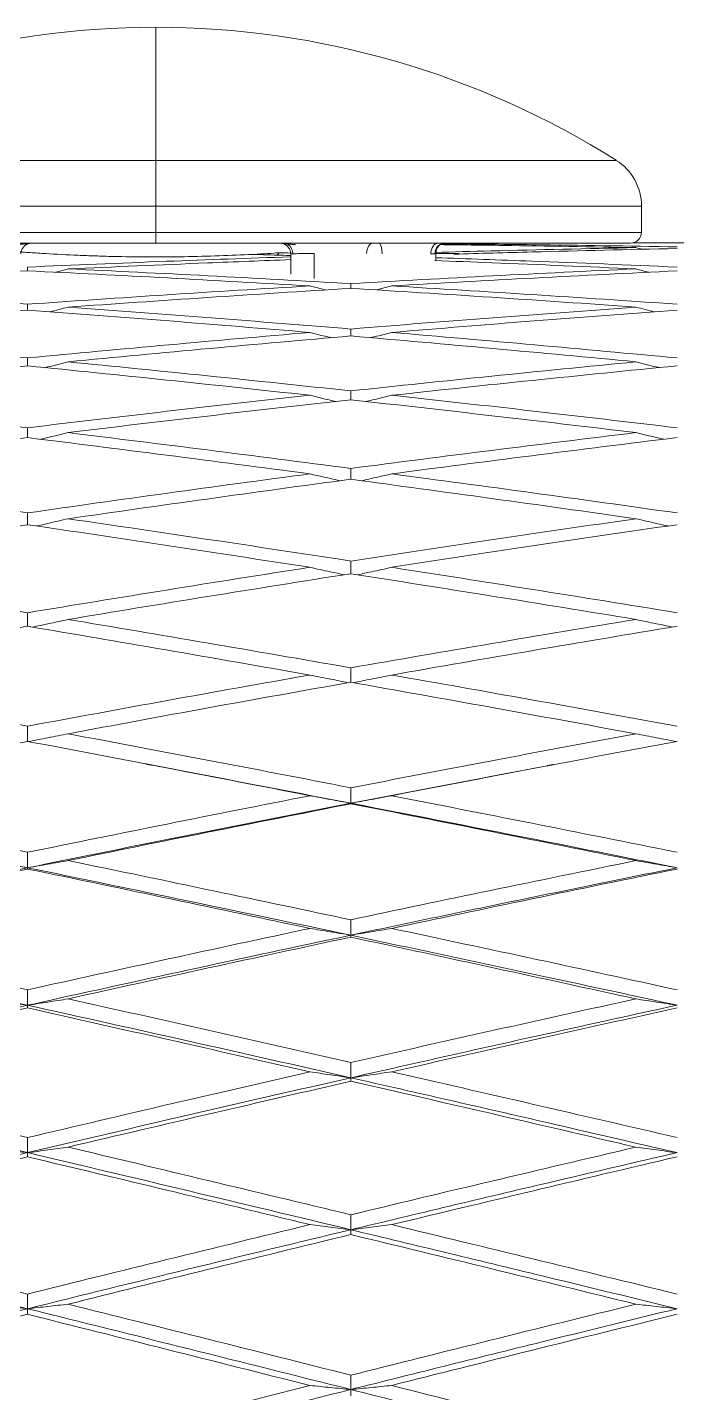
# Model space of a CAD drawing. Extents: x 4138 to 4928, y 0 to 579.
# Drawn here: x 4632.77 to 4638.78, y 207.39 to 220.04 of the extents above; entities that cross this region are included whole.
import ezdxf

# ---------------------------------------------------------------- set-up
doc = ezdxf.new("R2010")
doc.units = 0
doc.header["$LTSCALE"] = 10
doc.header["$MEASUREMENT"] = 0
doc.layers.add('1', color=7, linetype='CONTINUOUS')

msp = doc.modelspace()

# ---------------------------------------------------------------- linework, layer by layer
at = {"layer": '1', "color": 7, "linetype": 'Continuous', "lineweight": 13}
for p, q in [((4633.958, 218.806), (4633.958, 220.039)), ((4633.928, 218.806), (4629.691, 218.806)), ((4633.928, 218.806), (4633.958, 218.806)), ((4638.224, 218.806), (4633.958, 218.806)), ((4633.958, 218.383), (4633.958, 218.806)), ((4633.926, 218.383), (4629.458, 218.383)), ((4633.926, 218.383), (4633.958, 218.383)), ((4633.958, 218.383), (4638.458, 218.383)), ((4633.958, 218.383), (4633.958, 218.139)), ((4629.458, 218.139), (4633.937, 218.139)), ((4633.958, 218.139), (4633.937, 218.139)), ((4633.958, 218.139), (4633.958, 218.039)), ((4633.958, 218.139), (4638.458, 218.139)), ((4636.505, 217.939), (4636.543, 217.939)), ((4636.552, 217.942), (4636.768, 217.942))]:
    msp.add_line(p, q, dxfattribs=at)
at = {"layer": '1', "color": 7, "linetype": 'Continuous', "lineweight": 18}
for p, q in [((4638.458, 218.139), (4638.458, 218.383)), ((4633.937, 218.039), (4629.558, 218.039)), ((4633.937, 218.039), (4633.958, 218.039)), ((4633.958, 218.039), (4638.358, 218.039)), ((4639.953, 218.041), (4638.379, 218.041))]:
    msp.add_line(p, q, dxfattribs=at)
for centre, radius, start, end in [((4633.958, 212.039), 8, 90, 122.231), ((4633.958, 212.039), 8, 57.769, 90), ((4637.958, 218.383), 0.5, 0, 57.7691), ((4638.358, 218.139), 0.1, 270, 0), ((4636.643, 217.939), 0.1, 90.0004, 180)]:
    msp.add_arc(centre, radius, start, end, dxfattribs=at)
for centre, ratio, start_param, end_param in [((4635.971, 217.939), 0.601228, 6.283166, 7.827804), ((4636.019, 217.939), 0.364403, 4.712389, 6.283164), ((4636.632, 217.939), 0.79903, 0.554212, 1.544734)]:
    msp.add_ellipse(centre, major_axis=(0, 0.1), ratio=ratio, start_param=start_param, end_param=end_param, dxfattribs=at)
at = {"layer": '1', "color": 7, "linetype": 'Continuous', "lineweight": 13}
msp.add_ellipse((4636.58, 217.939), major_axis=(0, 0.1), ratio=0.748993, start_param=0.000034, end_param=1.570796, dxfattribs=at)
at = {"layer": '1', "color": 7, "linetype": 'Continuous', "lineweight": 18}
for points, knots in [([(4632.661, 218.024), (4632.678, 218.026), (4632.709, 218.029), (4632.748, 218.033), (4632.777, 218.035), (4632.787, 218.037), (4632.789, 218.037)], [0, 0, 0, 0, 0.235974, 0.481236, 0.735879, 1, 1, 1, 1]), ([(4635.126, 218.037), (4635.129, 218.037), (4635.139, 218.035), (4635.167, 218.033), (4635.207, 218.029), (4635.238, 218.026), (4635.254, 218.024)], [0, 0, 0, 0, 0.264123, 0.518764, 0.764026, 1, 1, 1, 1]), ([(4635.17, 218.033), (4635.179, 218.029), (4635.195, 218.019), (4635.213, 217.996), (4635.224, 217.968), (4635.227, 217.949), (4635.227, 217.939)], [0, 0, 0, 0, 0.255542, 0.515212, 0.766748, 1, 1, 1, 1]), ([(4636.545, 217.953), (4636.717, 217.958), (4637.326, 217.974), (4637.951, 217.988), (4638.407, 217.997)], [0, 0, 0, 0, 0.282978, 1, 1, 1, 1]), ([(4638.407, 217.997), (4637.991, 218.005), (4637.383, 218.015), (4636.787, 218.023), (4636.594, 218.025)], [0, 0, 0, 0, 0.674167, 1, 1, 1, 1]), ([(4636.608, 218.033), (4636.885, 218.031), (4637.602, 218.023), (4638.335, 218.012), (4638.788, 218.004)], [0, 0, 0, 0, 0.390581, 1, 1, 1, 1]), ([(4634.856, 217.935), (4634.755, 217.93), (4634.651, 217.925), (4634.44, 217.918), (4634.331, 217.915), (4634.193, 217.913), (4634.165, 217.912), (4634.11, 217.912), (4634.026, 217.911), (4633.944, 217.911), (4633.778, 217.912), (4633.668, 217.913), (4633.532, 217.916), (4633.504, 217.917), (4633.45, 217.919), (4633.369, 217.921), (4633.29, 217.924), (4633.134, 217.931), (4633.034, 217.936), (4632.913, 217.943), (4632.889, 217.945), (4632.841, 217.948), (4632.818, 217.95), (4632.748, 217.954), (4632.703, 217.958), (4632.659, 217.961), (4632.658, 217.961), (4632.657, 217.961)], [0, 0, 0, 0, 0.142664, 0.142664, 0.285327, 0.285327, 0.320993, 0.320993, 0.356659, 0.427991, 0.427991, 0.570654, 0.570654, 0.60632, 0.60632, 0.641986, 0.713318, 0.713318, 0.855981, 0.855981, 0.891647, 0.891647, 0.927313, 0.927313, 0.998645, 0.998645, 1, 1, 1, 1]), ([(4632.77, 217.817), (4633.193, 217.836), (4633.993, 217.869), (4634.817, 217.899), (4635.204, 217.912)], [0, 0, 0, 0, 0.536391, 1, 1, 1, 1]), ([(4635.208, 217.886), (4634.948, 217.876), (4634.25, 217.849), (4633.569, 217.819), (4633.145, 217.8)], [0, 0, 0, 0, 0.368861, 1, 1, 1, 1]), ([(4634.796, 217.932), (4634.886, 217.936), (4634.972, 217.941), (4635.078, 217.948), (4635.101, 217.95), (4635.124, 217.951)], [0, 0, 0, 0, 0.780319, 0.780319, 1, 1, 1, 1]), ([(4635.208, 217.924), (4635.179, 217.925), (4635.061, 217.929), (4634.944, 217.932), (4634.856, 217.935)], [0, 0, 0, 0, 0.247183, 1, 1, 1, 1]), ([(4638.407, 217.8), (4637.956, 217.82), (4637.332, 217.847), (4636.718, 217.871), (4636.543, 217.877)], [0, 0, 0, 0, 0.713649, 1, 1, 1, 1]), ([(4636.552, 217.904), (4636.845, 217.894), (4637.578, 217.868), (4638.332, 217.837), (4638.788, 217.817)], [0, 0, 0, 0, 0.405525, 1, 1, 1, 1]), ([(4638.788, 217.989), (4638.334, 217.98), (4637.639, 217.963), (4636.96, 217.944), (4636.72, 217.936)], [0, 0, 0, 0, 0.643669, 1, 1, 1, 1]), ([(4635.765, 217.179), (4635.765, 217.179), (4635.765, 217.2), (4635.765, 217.222), (4635.765, 217.243)], [0, 0, 0, 0, 0.007418, 1, 1, 1, 1]), ([(4635.386, 217.211), (4635.449, 217.195), (4635.514, 217.179), (4635.578, 217.163), (4635.58, 217.162)], [0, 0, 0, 0, 0.977635, 1, 1, 1, 1]), ([(4635.951, 217.162), (4635.952, 217.163), (4636.017, 217.179), (4636.081, 217.195), (4636.144, 217.211)], [0, 0, 0, 0, 0.020057, 1, 1, 1, 1]), ([(4632.77, 216.902), (4632.77, 216.904), (4632.77, 216.929), (4632.77, 216.953), (4632.77, 216.975)], [0, 0, 0, 0, 0.114381, 1, 1, 1, 1]), ([(4632.932, 216.885), (4632.941, 216.887), (4633.012, 216.905), (4633.083, 216.923), (4633.145, 216.939)], [0, 0, 0, 0, 0.122901, 1, 1, 1, 1]), ([(4638.407, 216.939), (4638.47, 216.923), (4638.542, 216.905), (4638.615, 216.887), (4638.624, 216.885)], [0, 0, 0, 0, 0.876545, 1, 1, 1, 1]), ([(4635.386, 216.629), (4635.449, 216.614), (4635.528, 216.594), (4635.607, 216.575), (4635.624, 216.571)], [0, 0, 0, 0, 0.796695, 1, 1, 1, 1]), ([(4635.765, 216.587), (4635.765, 216.593), (4635.765, 216.62), (4635.765, 216.648), (4635.765, 216.67)], [0, 0, 0, 0, 0.196281, 1, 1, 1, 1]), ([(4635.907, 216.571), (4635.923, 216.575), (4636.002, 216.594), (4636.081, 216.614), (4636.144, 216.629)], [0, 0, 0, 0, 0.202252, 1, 1, 1, 1]), ([(4632.77, 216.237), (4632.77, 216.245), (4632.77, 216.275), (4632.77, 216.306), (4632.77, 216.328)], [0, 0, 0, 0, 0.262555, 1, 1, 1, 1]), ([(4632.89, 216.222), (4632.913, 216.227), (4632.998, 216.247), (4633.083, 216.268), (4633.145, 216.283)], [0, 0, 0, 0, 0.266678, 1, 1, 1, 1]), ([(4638.407, 216.283), (4638.47, 216.268), (4638.556, 216.247), (4638.643, 216.227), (4638.666, 216.222)], [0, 0, 0, 0, 0.733189, 1, 1, 1, 1]), ([(4635.386, 215.901), (4635.449, 215.887), (4635.542, 215.865), (4635.635, 215.844), (4635.664, 215.837)], [0, 0, 0, 0, 0.680201, 1, 1, 1, 1]), ([(4635.765, 215.851), (4635.765, 215.861), (4635.765, 215.895), (4635.765, 215.928), (4635.765, 215.951)], [0, 0, 0, 0, 0.31618, 1, 1, 1, 1]), ([(4636.144, 215.901), (4636.081, 215.887), (4635.988, 215.865), (4635.895, 215.844), (4635.866, 215.837)], [0, 0, 0, 0, 0.680923, 1, 1, 1, 1]), ([(4632.77, 215.43), (4632.77, 215.443), (4632.77, 215.479), (4632.77, 215.516), (4632.77, 215.539)], [0, 0, 0, 0, 0.361943, 1, 1, 1, 1]), ([(4633.145, 215.485), (4633.083, 215.471), (4632.985, 215.448), (4632.887, 215.426), (4632.851, 215.418)], [0, 0, 0, 0, 0.63607, 1, 1, 1, 1]), ([(4638.407, 215.485), (4638.47, 215.471), (4638.57, 215.448), (4638.67, 215.426), (4638.706, 215.418)], [0, 0, 0, 0, 0.636095, 1, 1, 1, 1]), ([(4635.765, 214.976), (4635.765, 214.991), (4635.765, 215.03), (4635.765, 215.07), (4635.765, 215.093)], [0, 0, 0, 0, 0.400545, 1, 1, 1, 1]), ([(4635.386, 215.035), (4635.449, 215.021), (4635.554, 214.998), (4635.66, 214.975), (4635.703, 214.966)], [0, 0, 0, 0, 0.597773, 1, 1, 1, 1]), ([(4636.144, 215.035), (4636.081, 215.021), (4635.976, 214.998), (4635.87, 214.975), (4635.827, 214.966)], [0, 0, 0, 0, 0.59812, 1, 1, 1, 1]), ([(4632.77, 214.489), (4632.77, 214.507), (4632.77, 214.549), (4632.77, 214.591), (4632.77, 214.614)], [0, 0, 0, 0, 0.434588, 1, 1, 1, 1]), ([(4633.145, 214.552), (4633.083, 214.538), (4632.973, 214.515), (4632.862, 214.491), (4632.813, 214.481)], [0, 0, 0, 0, 0.564613, 1, 1, 1, 1]), ([(4638.407, 214.552), (4638.47, 214.538), (4638.582, 214.515), (4638.695, 214.492), (4638.744, 214.481)], [0, 0, 0, 0, 0.564823, 1, 1, 1, 1]), ([(4635.765, 213.97), (4635.765, 213.991), (4635.765, 214.035), (4635.765, 214.08), (4635.765, 214.104)], [0, 0, 0, 0, 0.464123, 1, 1, 1, 1]), ([(4635.386, 214.037), (4635.449, 214.024), (4635.567, 214.001), (4635.685, 213.977), (4635.74, 213.966)], [0, 0, 0, 0, 0.53535, 1, 1, 1, 1]), ([(4636.144, 214.037), (4636.081, 214.024), (4635.963, 214.001), (4635.845, 213.977), (4635.79, 213.966)], [0, 0, 0, 0, 0.535466, 1, 1, 1, 1]), ([(4633.145, 213.492), (4633.083, 213.48), (4632.961, 213.456), (4632.837, 213.432), (4632.777, 213.421)], [0, 0, 0, 0, 0.509044, 1, 1, 1, 1]), ([(4638.407, 213.492), (4638.47, 213.48), (4638.594, 213.456), (4638.72, 213.432), (4638.781, 213.421)], [0, 0, 0, 0, 0.50936, 1, 1, 1, 1]), ([(4638.788, 212.251), (4638.39, 212.331), (4637.38, 212.533), (4636.373, 212.731), (4635.765, 212.849)], [0, 0, 0, 0, 0.393441, 1, 1, 1, 1]), ([(4638.788, 212.251), (4638.39, 212.17), (4637.38, 211.965), (4636.373, 211.755), (4635.765, 211.626)], [0, 0, 0, 0, 0.393441, 1, 1, 1, 1]), ([(4638.788, 210.977), (4638.39, 211.064), (4637.38, 211.283), (4636.373, 211.497), (4635.765, 211.626)], [0, 0, 0, 0, 0.393441, 1, 1, 1, 1]), ([(4638.788, 210.977), (4638.39, 210.891), (4637.38, 210.669), (4636.373, 210.443), (4635.765, 210.305)], [0, 0, 0, 0, 0.393441, 1, 1, 1, 1]), ([(4638.788, 209.611), (4638.39, 209.703), (4637.38, 209.937), (4636.373, 210.167), (4635.765, 210.305)], [0, 0, 0, 0, 0.393441, 1, 1, 1, 1]), ([(4638.788, 209.611), (4638.39, 209.519), (4637.38, 209.283), (4636.373, 209.043), (4635.765, 208.897)], [0, 0, 0, 0, 0.393441, 1, 1, 1, 1]), ([(4638.788, 208.165), (4638.39, 208.262), (4637.38, 208.508), (4636.373, 208.751), (4635.765, 208.897)], [0, 0, 0, 0, 0.393441, 1, 1, 1, 1]), ([(4638.788, 208.165), (4638.39, 208.068), (4637.38, 207.82), (4636.373, 207.569), (4635.765, 207.416)], [0, 0, 0, 0, 0.393441, 1, 1, 1, 1]), ([(4638.788, 206.652), (4638.39, 206.753), (4637.38, 207.009), (4636.373, 207.263), (4635.765, 207.416)], [0, 0, 0, 0, 0.393441, 1, 1, 1, 1])]:
    msp.add_open_spline(points, degree=3, knots=knots, dxfattribs=at)
for points, weights in [([(4632.708, 217.939), (4632.708, 218.039), (4632.808, 218.039)], [1, 0.707116165644, 1]), ([(4635.208, 217.939), (4635.208, 218.039), (4635.108, 218.039)], [1, 0.707116954426, 1])]:
    msp.add_rational_spline(points, weights, degree=2, dxfattribs=at)
for points, degree in [([(4638.407, 217.997), (4638.426, 217.992), (4638.446, 217.987), (4638.466, 217.981)], 3), ([(4635.103, 217.95), (4635.097, 217.943), (4635.09, 217.935), (4635.083, 217.928)], 3), ([(4635.103, 217.95), (4635.137, 217.949), (4635.17, 217.948), (4635.204, 217.947)], 3), ([(4635.208, 217.751), (4635.208, 217.939)], 1), ([(4636.552, 217.942), (4636.552, 217.92), (4636.552, 217.898), (4636.552, 217.876)], 3), ([(4632.77, 217.782), (4632.324, 217.761), (4631.447, 217.716), (4630.598, 217.667), (4630.182, 217.642)], 3), ([(4632.77, 217.782), (4632.77, 217.794), (4632.77, 217.805), (4632.77, 217.817)], 3), ([(4635.386, 217.642), (4634.941, 217.668), (4634.06, 217.718), (4633.197, 217.762), (4632.77, 217.782)], 3), ([(4633.145, 217.8), (4633.107, 217.789), (4633.068, 217.779), (4633.029, 217.769)], 3), ([(4633.145, 217.8), (4633.573, 217.78), (4634.437, 217.738), (4635.319, 217.69), (4635.765, 217.664)], 3), ([(4635.765, 217.664), (4636.202, 217.689), (4637.079, 217.737), (4637.963, 217.78), (4638.407, 217.8)], 3), ([(4638.788, 217.782), (4638.347, 217.761), (4637.465, 217.717), (4636.584, 217.668), (4636.144, 217.642)], 3), ([(4638.407, 217.8), (4638.446, 217.789), (4638.486, 217.779), (4638.526, 217.769)], 3), ([(4630.182, 217.642), (4630.623, 217.616), (4631.496, 217.561), (4632.349, 217.502), (4632.77, 217.473)], 3), ([(4632.77, 217.473), (4633.195, 217.503), (4634.057, 217.561), (4634.94, 217.616), (4635.386, 217.642)], 3), ([(4635.765, 217.62), (4635.315, 217.592), (4634.428, 217.536), (4633.568, 217.476), (4633.145, 217.446)], 3), ([(4635.386, 217.642), (4635.435, 217.63), (4635.483, 217.617), (4635.531, 217.605)], 3), ([(4635.765, 217.62), (4635.765, 217.634), (4635.765, 217.649), (4635.765, 217.664)], 3), ([(4638.407, 217.446), (4637.956, 217.478), (4637.065, 217.539), (4636.195, 217.594), (4635.765, 217.62)], 3), ([(4636.144, 217.642), (4636.096, 217.63), (4636.048, 217.617), (4636, 217.605)], 3), ([(4636.144, 217.642), (4636.574, 217.617), (4637.444, 217.563), (4638.337, 217.504), (4638.788, 217.473)], 3), ([(4632.77, 217.418), (4632.324, 217.385), (4631.447, 217.318), (4630.599, 217.247), (4630.182, 217.211)], 3), ([(4632.77, 217.418), (4632.77, 217.436), (4632.77, 217.455), (4632.77, 217.473)], 3), ([(4635.386, 217.211), (4634.954, 217.248), (4634.086, 217.319), (4633.21, 217.386), (4632.77, 217.418)], 3), ([(4632.978, 217.402), (4633.034, 217.417), (4633.09, 217.431), (4633.145, 217.446)], 3), ([(4633.145, 217.446), (4633.592, 217.414), (4634.474, 217.347), (4635.338, 217.278), (4635.765, 217.243)], 3), ([(4635.765, 217.243), (4636.205, 217.279), (4637.084, 217.349), (4637.966, 217.414), (4638.407, 217.446)], 3), ([(4638.788, 217.418), (4638.346, 217.386), (4637.464, 217.32), (4636.583, 217.248), (4636.144, 217.211)], 3), ([(4638.407, 217.446), (4638.463, 217.431), (4638.52, 217.417), (4638.577, 217.402)], 3), ([(4630.182, 217.211), (4630.597, 217.175), (4631.445, 217.1), (4632.323, 217.018), (4632.77, 216.975)], 3), ([(4632.77, 216.975), (4633.206, 217.017), (4634.077, 217.098), (4634.95, 217.174), (4635.386, 217.211)], 3), ([(4635.765, 217.179), (4635.328, 217.141), (4634.455, 217.064), (4633.582, 216.981), (4633.145, 216.939)], 3), ([(4638.407, 216.939), (4637.967, 216.981), (4637.087, 217.063), (4636.206, 217.141), (4635.765, 217.179)], 3), ([(4636.144, 217.211), (4636.588, 217.174), (4637.472, 217.097), (4638.35, 217.016), (4638.788, 216.975)], 3), ([(4632.77, 216.902), (4632.347, 216.86), (4631.492, 216.772), (4630.621, 216.678), (4630.182, 216.629)], 3), ([(4635.386, 216.629), (4634.937, 216.678), (4634.052, 216.772), (4633.193, 216.86), (4632.77, 216.902)], 3), ([(4633.145, 216.939), (4633.57, 216.897), (4634.431, 216.811), (4635.316, 216.718), (4635.765, 216.67)], 3), ([(4635.765, 216.67), (4636.195, 216.716), (4637.065, 216.807), (4637.956, 216.895), (4638.407, 216.939)], 3), ([(4638.788, 216.902), (4638.337, 216.858), (4637.445, 216.768), (4636.574, 216.676), (4636.144, 216.629)], 3), ([(4630.182, 216.629), (4630.601, 216.582), (4631.451, 216.486), (4632.326, 216.382), (4632.77, 216.328)], 3), ([(4632.77, 216.328), (4633.194, 216.38), (4634.054, 216.481), (4634.938, 216.58), (4635.386, 216.629)], 3), ([(4636.144, 216.629), (4636.577, 216.582), (4637.45, 216.485), (4638.339, 216.381), (4638.788, 216.328)], 3), ([(4635.765, 216.587), (4635.315, 216.538), (4634.429, 216.437), (4633.569, 216.335), (4633.145, 216.283)], 3), ([(4638.407, 216.283), (4637.957, 216.337), (4637.068, 216.441), (4636.196, 216.54), (4635.765, 216.587)], 3), ([(4632.77, 216.237), (4632.33, 216.182), (4631.458, 216.072), (4630.604, 215.958), (4630.182, 215.901)], 3), ([(4635.386, 215.901), (4634.937, 215.961), (4634.052, 216.076), (4633.193, 216.184), (4632.77, 216.237)], 3), ([(4633.145, 216.283), (4633.57, 216.231), (4634.43, 216.124), (4635.316, 216.01), (4635.765, 215.951)], 3), ([(4635.765, 215.951), (4636.195, 216.008), (4637.066, 216.119), (4637.956, 216.229), (4638.407, 216.283)], 3), ([(4638.788, 216.237), (4638.332, 216.181), (4637.434, 216.07), (4636.569, 215.957), (4636.144, 215.901)], 3), ([(4630.182, 215.901), (4630.601, 215.844), (4631.452, 215.727), (4632.327, 215.603), (4632.77, 215.539)], 3), ([(4632.77, 215.539), (4633.197, 215.601), (4634.06, 215.723), (4634.941, 215.842), (4635.386, 215.901)], 3), ([(4635.765, 215.851), (4635.313, 215.79), (4634.425, 215.668), (4633.567, 215.546), (4633.145, 215.485)], 3), ([(4638.407, 215.485), (4637.953, 215.55), (4637.06, 215.675), (4636.192, 215.793), (4635.765, 215.851)], 3), ([(4636.144, 215.901), (4636.572, 215.844), (4637.442, 215.727), (4638.335, 215.603), (4638.788, 215.539)], 3), ([(4633.145, 215.485), (4633.571, 215.423), (4634.434, 215.296), (4635.318, 215.162), (4635.765, 215.093)], 3), ([(4635.765, 215.093), (4636.192, 215.159), (4637.059, 215.29), (4637.953, 215.42), (4638.407, 215.485)], 3), ([(4632.77, 215.43), (4632.322, 215.364), (4631.443, 215.232), (4630.597, 215.1), (4630.182, 215.035)], 3), ([(4635.386, 215.035), (4634.939, 215.104), (4634.055, 215.239), (4633.195, 215.368), (4632.77, 215.43)], 3), ([(4638.788, 215.43), (4638.335, 215.365), (4637.441, 215.233), (4636.572, 215.101), (4636.144, 215.035)], 3), ([(4630.182, 215.035), (4630.597, 214.969), (4631.444, 214.833), (4632.323, 214.689), (4632.77, 214.614)], 3), ([(4632.77, 214.614), (4633.193, 214.684), (4634.051, 214.825), (4634.937, 214.965), (4635.386, 215.035)], 3), ([(4635.765, 214.976), (4635.315, 214.905), (4634.429, 214.764), (4633.569, 214.623), (4633.145, 214.552)], 3), ([(4638.407, 214.552), (4637.956, 214.626), (4637.065, 214.771), (4636.195, 214.908), (4635.765, 214.976)], 3), ([(4636.144, 215.035), (4636.575, 214.968), (4637.447, 214.831), (4638.338, 214.688), (4638.788, 214.614)], 3), ([(4632.77, 214.489), (4632.324, 214.413), (4631.446, 214.263), (4630.598, 214.112), (4630.182, 214.037)], 3), ([(4635.386, 214.037), (4634.933, 214.117), (4634.044, 214.272), (4633.189, 214.418), (4632.77, 214.489)], 3), ([(4633.145, 214.552), (4633.564, 214.482), (4634.419, 214.337), (4635.31, 214.183), (4635.765, 214.104)], 3), ([(4635.765, 214.104), (4636.196, 214.179), (4637.068, 214.329), (4637.957, 214.478), (4638.407, 214.552)], 3), ([(4638.788, 214.489), (4638.339, 214.414), (4637.449, 214.265), (4636.576, 214.113), (4636.144, 214.037)], 3), ([(4630.182, 214.037), (4630.601, 213.962), (4631.453, 213.807), (4632.327, 213.645), (4632.77, 213.563)], 3), ([(4632.77, 213.563), (4633.197, 213.642), (4634.059, 213.801), (4634.941, 213.959), (4635.386, 214.037)], 3), ([(4635.765, 213.97), (4635.32, 213.891), (4634.438, 213.733), (4633.573, 213.573), (4633.145, 213.492)], 3), ([(4638.407, 213.492), (4637.949, 213.577), (4637.051, 213.741), (4636.188, 213.895), (4635.765, 213.97)], 3), ([(4636.144, 214.037), (4636.566, 213.963), (4637.43, 213.81), (4638.329, 213.647), (4638.788, 213.563)], 3), ([(4632.77, 213.419), (4632.77, 213.443), (4632.77, 213.491), (4632.77, 213.539), (4632.77, 213.563)], 3), ([(4633.145, 213.492), (4633.568, 213.413), (4634.428, 213.251), (4635.315, 213.08), (4635.765, 212.992)], 3), ([(4635.765, 212.992), (4636.195, 213.076), (4637.065, 213.243), (4637.956, 213.409), (4638.407, 213.492)], 3), ([(4632.77, 213.422), (4632.328, 213.338), (4631.455, 213.171), (4630.603, 213.003), (4630.182, 212.919)], 3), ([(4635.386, 212.919), (4634.939, 213.006), (4634.055, 213.178), (4633.194, 213.342), (4632.77, 213.422)], 3), ([(4638.788, 213.422), (4638.339, 213.338), (4637.448, 213.171), (4636.576, 213.003), (4636.144, 212.919)], 3), ([(4633.923, 213.202), (4633.86, 213.214)], 1), ([(4635.765, 212.849), (4635.149, 212.968), (4634.535, 213.086), (4633.923, 213.202)], 3), ([(4637.585, 213.196), (4636.977, 213.082), (4636.37, 212.966), (4635.765, 212.849)], 3), ([(4637.644, 213.207), (4637.584, 213.196)], 1), ([(4635.765, 212.849), (4635.765, 212.873), (4635.765, 212.921), (4635.765, 212.968), (4635.765, 212.992)], 3), ([(4632.77, 212.251), (4631.778, 212.454), (4630.791, 212.654), (4629.811, 212.849)], 3), ([(4630.182, 212.919), (4630.633, 212.829), (4631.515, 212.651), (4632.358, 212.479), (4632.77, 212.394)], 3), ([(4632.77, 212.394), (4633.195, 212.481), (4634.056, 212.656), (4634.939, 212.831), (4635.386, 212.919)], 3), ([(4635.765, 212.849), (4634.762, 212.654), (4633.763, 212.454), (4632.77, 212.251)], 3), ([(4635.765, 212.844), (4635.317, 212.756), (4634.432, 212.58), (4633.571, 212.405), (4633.145, 212.317)], 3), ([(4635.386, 212.919), (4635.449, 212.907), (4635.575, 212.884), (4635.702, 212.86), (4635.765, 212.849)], 3), ([(4636.144, 212.919), (4636.081, 212.907), (4635.955, 212.884), (4635.828, 212.86), (4635.765, 212.849)], 3), ([(4635.765, 212.849), (4635.765, 212.848), (4635.765, 212.847), (4635.765, 212.845), (4635.765, 212.844)], 3), ([(4638.407, 212.317), (4637.955, 212.409), (4637.063, 212.588), (4636.194, 212.76), (4635.765, 212.844)], 3), ([(4636.144, 212.919), (4636.571, 212.835), (4637.438, 212.665), (4638.333, 212.486), (4638.788, 212.394)], 3), ([(4632.395, 212.317), (4632.458, 212.306), (4632.582, 212.284), (4632.707, 212.262), (4632.77, 212.251)], 3), ([(4632.77, 212.251), (4632.77, 212.274), (4632.77, 212.322), (4632.77, 212.37), (4632.77, 212.394)], 3), ([(4632.77, 212.251), (4632.833, 212.262), (4632.958, 212.284), (4633.083, 212.306), (4633.145, 212.317)], 3), ([(4633.145, 212.317), (4633.607, 212.222), (4634.506, 212.035), (4635.354, 211.856), (4635.765, 211.769)], 3), ([(4635.765, 211.769), (4636.189, 211.859), (4637.053, 212.04), (4637.95, 212.224), (4638.407, 212.317)], 3), ([(4638.407, 212.317), (4638.47, 212.306), (4638.597, 212.284), (4638.724, 212.262), (4638.788, 212.251)], 3), ([(4632.77, 212.251), (4631.778, 212.047), (4630.791, 211.839), (4629.811, 211.626)], 3), ([(4632.77, 212.239), (4632.326, 212.147), (4631.451, 211.963), (4630.6, 211.78), (4630.182, 211.689)], 3), ([(4632.77, 212.239), (4632.77, 212.241), (4632.77, 212.245), (4632.77, 212.249), (4632.77, 212.251)], 3), ([(4635.765, 211.626), (4634.762, 211.839), (4633.763, 212.047), (4632.77, 212.251)], 3), ([(4635.386, 211.689), (4634.971, 211.777), (4634.119, 211.958), (4633.226, 212.145), (4632.77, 212.239)], 3), ([(4638.788, 212.239), (4638.332, 212.147), (4637.436, 211.962), (4636.569, 211.779), (4636.144, 211.689)], 3), ([(4630.182, 211.689), (4630.616, 211.594), (4631.482, 211.405), (4632.342, 211.215), (4632.77, 211.12)], 3), ([(4632.77, 211.12), (4633.203, 211.216), (4634.071, 211.407), (4634.947, 211.595), (4635.386, 211.689)], 3), ([(4635.386, 211.689), (4635.449, 211.678), (4635.575, 211.658), (4635.702, 211.637), (4635.765, 211.626)], 3), ([(4635.765, 211.626), (4635.765, 211.65), (4635.765, 211.698), (4635.765, 211.745), (4635.765, 211.769)], 3), ([(4635.765, 211.626), (4635.828, 211.637), (4635.955, 211.658), (4636.081, 211.678), (4636.144, 211.689)], 3), ([(4636.144, 211.689), (4636.598, 211.592), (4637.493, 211.401), (4638.361, 211.213), (4638.788, 211.119)], 3), ([(4632.77, 210.977), (4631.778, 211.198), (4630.791, 211.414), (4629.811, 211.626)], 3), ([(4635.765, 211.626), (4634.762, 211.414), (4633.763, 211.198), (4632.77, 210.977)], 3), ([(4635.765, 211.608), (4635.32, 211.513), (4634.439, 211.322), (4633.574, 211.132), (4633.145, 211.036)], 3), ([(4635.765, 211.608), (4635.765, 211.611), (4635.765, 211.617), (4635.765, 211.623), (4635.765, 211.626)], 3), ([(4638.407, 211.036), (4637.975, 211.131), (4637.102, 211.321), (4636.213, 211.512), (4635.765, 211.608)], 3), ([(4632.77, 211.12), (4632.77, 211.096), (4632.77, 211.048), (4632.77, 211.001), (4632.77, 210.977)], 3), ([(4632.77, 210.977), (4631.778, 210.757), (4630.791, 210.533), (4629.811, 210.305)], 3), ([(4632.77, 210.952), (4632.338, 210.855), (4631.474, 210.659), (4630.612, 210.46), (4630.182, 210.36)], 3), ([(4632.77, 210.977), (4632.707, 210.987), (4632.582, 211.007), (4632.458, 211.026), (4632.395, 211.036)], 3), ([(4632.77, 210.977), (4632.833, 210.987), (4632.958, 211.007), (4633.083, 211.026), (4633.145, 211.036)], 3), ([(4632.77, 210.952), (4632.77, 210.956), (4632.77, 210.965), (4632.77, 210.973), (4632.77, 210.977)], 3), ([(4635.765, 210.305), (4634.762, 210.533), (4633.763, 210.757), (4632.77, 210.977)], 3), ([(4635.386, 210.36), (4634.947, 210.46), (4634.072, 210.659), (4633.203, 210.855), (4632.77, 210.952)], 3), ([(4633.145, 211.036), (4633.582, 210.939), (4634.456, 210.743), (4635.329, 210.545), (4635.765, 210.446)], 3), ([(4635.765, 210.446), (4636.207, 210.547), (4637.09, 210.746), (4637.968, 210.94), (4638.407, 211.036)], 3), ([(4638.788, 210.952), (4638.351, 210.856), (4637.474, 210.661), (4636.588, 210.461), (4636.144, 210.36)], 3), ([(4638.407, 211.036), (4638.47, 211.026), (4638.597, 211.007), (4638.724, 210.987), (4638.788, 210.977)], 3), ([(4635.765, 210.446), (4635.765, 210.423), (4635.765, 210.376), (4635.765, 210.328), (4635.765, 210.305)], 3), ([(4632.77, 209.611), (4631.778, 209.846), (4630.791, 210.077), (4629.811, 210.305)], 3), ([(4630.182, 210.36), (4630.6, 210.262), (4631.45, 210.063), (4632.326, 209.856), (4632.77, 209.751)], 3), ([(4632.77, 209.751), (4633.218, 209.857), (4634.103, 210.065), (4634.963, 210.263), (4635.386, 210.36)], 3), ([(4635.765, 210.305), (4634.762, 210.077), (4633.763, 209.846), (4632.77, 209.611)], 3), ([(4635.765, 210.305), (4635.702, 210.314), (4635.575, 210.332), (4635.449, 210.351), (4635.386, 210.36)], 3), ([(4635.765, 210.305), (4635.828, 210.314), (4635.955, 210.332), (4636.081, 210.351), (4636.144, 210.36)], 3), ([(4635.765, 210.273), (4635.765, 210.278), (4635.765, 210.289), (4635.765, 210.3), (4635.765, 210.305)], 3), ([(4636.144, 210.36), (4636.579, 210.261), (4637.455, 210.06), (4638.342, 209.854), (4638.788, 209.751)], 3), ([(4635.765, 210.273), (4635.348, 210.177), (4634.494, 209.98), (4633.601, 209.77), (4633.145, 209.662)], 3), ([(4638.407, 209.662), (4637.956, 209.767), (4637.065, 209.974), (4636.195, 210.175), (4635.765, 210.273)], 3), ([(4632.77, 209.611), (4632.707, 209.619), (4632.582, 209.636), (4632.458, 209.653), (4632.395, 209.662)], 3), ([(4632.77, 209.751), (4632.77, 209.727), (4632.77, 209.681), (4632.77, 209.634), (4632.77, 209.611)], 3), ([(4632.77, 209.611), (4632.833, 209.619), (4632.958, 209.636), (4633.083, 209.653), (4633.145, 209.662)], 3), ([(4633.145, 209.662), (4633.571, 209.561), (4634.434, 209.355), (4635.318, 209.143), (4635.765, 209.035)], 3), ([(4635.765, 209.035), (4636.195, 209.139), (4637.065, 209.347), (4637.956, 209.556), (4638.407, 209.662)], 3), ([(4638.788, 209.611), (4638.724, 209.619), (4638.597, 209.636), (4638.47, 209.653), (4638.407, 209.662)], 3), ([(4632.77, 209.611), (4631.778, 209.376), (4630.791, 209.138), (4629.811, 208.897)], 3), ([(4632.77, 209.572), (4632.362, 209.475), (4631.523, 209.273), (4630.636, 209.056), (4630.182, 208.944)], 3), ([(4632.77, 209.572), (4632.77, 209.579), (4632.77, 209.592), (4632.77, 209.605), (4632.77, 209.611)], 3), ([(4635.765, 208.897), (4634.762, 209.138), (4633.763, 209.376), (4632.77, 209.611)], 3), ([(4635.386, 208.944), (4634.939, 209.052), (4634.055, 209.265), (4633.195, 209.471), (4632.77, 209.572)], 3), ([(4638.788, 209.573), (4638.334, 209.466), (4637.44, 209.255), (4636.572, 209.047), (4636.144, 208.944)], 3), ([(4635.765, 209.035), (4635.765, 209.012), (4635.765, 208.966), (4635.765, 208.92), (4635.765, 208.897)], 3), ([(4632.77, 208.165), (4631.778, 208.412), (4630.791, 208.656), (4629.811, 208.897)], 3), ([(4630.182, 208.944), (4630.603, 208.839), (4631.456, 208.628), (4632.329, 208.411), (4632.77, 208.301)], 3), ([(4632.77, 208.301), (4633.195, 208.407), (4634.055, 208.62), (4634.939, 208.835), (4635.386, 208.944)], 3), ([(4635.765, 208.897), (4634.762, 208.656), (4633.763, 208.412), (4632.77, 208.165)], 3), ([(4635.765, 208.897), (4635.702, 208.905), (4635.575, 208.92), (4635.449, 208.936), (4635.386, 208.944)], 3), ([(4635.765, 208.897), (4635.828, 208.905), (4635.955, 208.92), (4636.081, 208.936), (4636.144, 208.944)], 3), ([(4635.765, 208.852), (4635.765, 208.859), (4635.765, 208.875), (4635.765, 208.89), (4635.765, 208.897)], 3), ([(4636.144, 208.944), (4636.576, 208.839), (4637.448, 208.628), (4638.338, 208.411), (4638.788, 208.301)], 3), ([(4635.765, 208.852), (4635.316, 208.743), (4634.43, 208.526), (4633.569, 208.313), (4633.145, 208.207)], 3), ([(4638.407, 208.207), (4637.956, 208.318), (4637.066, 208.536), (4636.195, 208.748), (4635.765, 208.852)], 3), ([(4632.77, 208.301), (4632.77, 208.278), (4632.77, 208.233), (4632.77, 208.187), (4632.77, 208.165)], 3), ([(4632.77, 208.165), (4631.778, 207.918), (4630.791, 207.668), (4629.811, 207.416)], 3), ([(4632.395, 208.207), (4632.458, 208.2), (4632.582, 208.186), (4632.707, 208.172), (4632.77, 208.165)], 3), ([(4632.77, 208.165), (4632.833, 208.172), (4632.958, 208.186), (4633.083, 208.2), (4633.145, 208.207)], 3), ([(4632.77, 208.165), (4632.77, 208.156), (4632.77, 208.139), (4632.77, 208.122), (4632.77, 208.113)], 3), ([(4635.765, 207.416), (4634.762, 207.668), (4633.763, 207.918), (4632.77, 208.165)], 3), ([(4633.145, 208.207), (4633.573, 208.1), (4634.437, 207.884), (4635.319, 207.662), (4635.765, 207.549)], 3), ([(4635.765, 207.549), (4636.186, 207.655), (4637.047, 207.871), (4637.947, 208.094), (4638.407, 208.207)], 3), ([(4638.788, 208.165), (4638.724, 208.172), (4638.597, 208.186), (4638.47, 208.2), (4638.407, 208.207)], 3), ([(4632.77, 208.113), (4632.322, 208), (4631.443, 207.778), (4630.596, 207.561), (4630.182, 207.454)], 3), ([(4635.386, 207.454), (4634.94, 207.566), (4634.059, 207.789), (4633.196, 208.006), (4632.77, 208.113)], 3), ([(4638.788, 208.113), (4638.328, 208), (4637.428, 207.777), (4636.565, 207.56), (4636.144, 207.454)], 3), ([(4635.765, 207.549), (4635.765, 207.527), (4635.765, 207.483), (4635.765, 207.438), (4635.765, 207.416)], 3), ([(4632.77, 206.652), (4631.778, 206.909), (4630.791, 207.164), (4629.811, 207.416)], 3), ([(4630.182, 207.454), (4630.6, 207.346), (4631.449, 207.126), (4632.325, 206.898), (4632.77, 206.783)], 3), ([(4632.77, 206.783), (4633.186, 206.891), (4634.038, 207.111), (4634.93, 207.338), (4635.386, 207.454)], 3), ([(4635.765, 207.416), (4634.762, 207.164), (4633.763, 206.909), (4632.77, 206.652)], 3), ([(4635.386, 207.454), (4635.449, 207.447), (4635.575, 207.435), (4635.702, 207.422), (4635.765, 207.416)], 3), ([(4635.765, 207.416), (4635.828, 207.422), (4635.955, 207.435), (4636.081, 207.447), (4636.144, 207.454)], 3), ([(4635.765, 207.416), (4635.765, 207.406), (4635.765, 207.387), (4635.765, 207.367), (4635.765, 207.358)], 3), ([(4636.144, 207.454), (4636.576, 207.344), (4637.45, 207.123), (4638.339, 206.897), (4638.788, 206.783)], 3)]:
    msp.add_open_spline(points, degree=degree, dxfattribs=at)
at = {"layer": '1', "color": 7, "linetype": 'Continuous', "lineweight": 13}
msp.add_open_spline([(4635.208, 217.939), (4635.208, 217.939), (4635.208, 217.939), (4635.214, 217.94), (4635.232, 217.941), (4635.259, 217.941), (4635.293, 217.942), (4635.332, 217.942), (4635.373, 217.942), (4635.404, 217.942), (4635.421, 217.942), (4635.425, 217.942)], degree=3, knots=[0, 0, 0, 0, 0.029089, 0.161197, 0.292767, 0.424271, 0.555653, 0.687089, 0.818514, 0.950335, 1, 1, 1, 1], dxfattribs=at)
msp.add_open_spline([(4635.425, 217.942), (4635.426, 217.865), (4635.426, 217.789), (4635.426, 217.712)], degree=3, dxfattribs=at)

doc.saveas('drawing.dxf')
